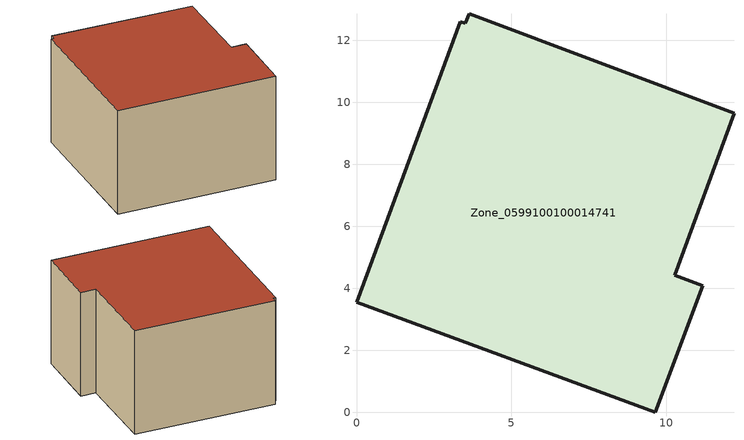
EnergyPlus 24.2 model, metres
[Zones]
Zone_0599100100014741
 floor ground (C_G): 0,3.54 3.35,12.6 3.51,12.55 3.64,12.86 12.18,9.65 10.27,4.42 11.18,4.08 9.65,0 z0
 wall outside (C_F): 9.65,0 11.18,4.08 10.27,4.42 12.18,9.65 3.64,12.86 3.51,12.55 3.35,12.6 0,3.54 9.65,0 z0:6.98
 roof outside (C_R): 3.35,12.6 0,3.54 9.65,0 11.18,4.08 10.27,4.42 12.18,9.65 3.64,12.86 3.51,12.55 z6.98
[BUILDING]
Pand.0599100100014741: North Axis=0; Terrain=City; Loads Convergence Tolerance Value=0.04; Temperature Convergence Tolerance Value=0.4; Solar Distribution=FullExterior; Maximum Number of Warmup Days=25; Minimum Number of Warmup Days=1
[Site:Location]
Rotterdam.The.Hague.AP_ZH_NLD Design_Conditions: Latitude=51.96; Longitude=4.45; Time Zone=1; Elevation=-4.5
[SITE:GROUNDTEMPERATURE:BUILDINGSURFACE]
18, 18, 18, 18, 18, 18, 18, 18, 18, 18, 18, 18
[MATERIAL] Thermal Absorptance=0.9; Solar Absorptance=0.7; Visible Absorptance=0.7
Name | Roughness | Thickness | Conductivity | Density | Specific Heat
G.D.2015-2018 | MediumSmooth | 0.15 | 0.0428571 | 540 | 1210
F.D.2015-2018 | Rough | 0.3 | 0.0666667 | 1920 | 840
R.D.2015-2018 | MediumRough | 0.2 | 0.0333333 | 1500 | 1000
[CONSTRUCTION]
C_G: G.D.2015-2018
C_F: F.D.2015-2018
C_R: R.D.2015-2018
[ZONE]
Zone_0599100100014741: Type=1; Multiplier=1; Ceiling Height=Autocalculate; Volume=Autocalculate; Floor Area=autocalculate; Part of Total Floor Area=Yes
[ZONEINFILTRATION:DESIGNFLOWRATE]
Infil_Zone_0599100100014741: Zone or ZoneList or Space or SpaceList=Zone_0599100100014741; Schedule=AlwaysOn; Design Flow Rate Calculation Method=Flow/Area; Flow Rate per Floor Area=0.0021; Constant Term Coefficient=1; Temperature Term Coefficient=0; Velocity Term Coefficient=0; Velocity Squared Term Coefficient=0
[HVACTEMPLATE:ZONE:IDEALLOADSAIRSYSTEM]
Zone_0599100100014741: Maximum Heating Supply Air Temperature=50; Minimum Cooling Supply Air Temperature=13; Maximum Heating Supply Air Humidity Ratio=0.0156; Minimum Cooling Supply Air Humidity Ratio=0.0077; Heating Limit=NoLimit; Cooling Limit=NoLimit; Dehumidification Control Type=ConstantSensibleHeatRatio; Cooling Sensible Heat Ratio=0.7; Dehumidification Setpoint=60; Humidification Control Type=None; Humidification Setpoint=30; Outdoor Air Method=None; Outdoor Air Flow Rate per Person=0.00944; Outdoor Air Flow Rate per Zone Floor Area=0; Outdoor Air Flow Rate per Zone=0; Demand Controlled Ventilation Type=None; Outdoor Air Economizer Type=NoEconomizer; Heat Recovery Type=None; Sensible Heat Recovery Effectiveness=0.7; Latent Heat Recovery Effectiveness=0.65
[ZONECONTROL:THERMOSTAT]
ThermostatControl_Zone_0599100100014741: Zone or ZoneList=Zone_0599100100014741; Control Type Schedule=DualSetpointControlType; Control 1=Thermostat_Zone_0599100100014741; Temperature Difference Between Cutout And Setpoint=0
[THERMOSTATSETPOINT:DUALSETPOINT]
Thermostat_Zone_0599100100014741: Heating Setpoint Temperature Schedule=HeatingSetpoint_Zone_0599100100014741; Cooling Setpoint Temperature Schedule=CoolingSetpoint_Zone_0599100100014741
[SCHEDULE:COMPACT]
HeatingSetpoint_Zone_0599100100014741: Through: 12/31, For: AllDays, Until: 24:00, 21
CoolingSetpoint_Zone_0599100100014741: Through: 12/31, For: AllDays, Until: 24:00, 24
DualSetpointControlType: Through: 12/31, For: AllDays, Until: 24:00, 4
AlwaysOn: Through: 12/31, For: AllDays, Until: 24:00, 1
